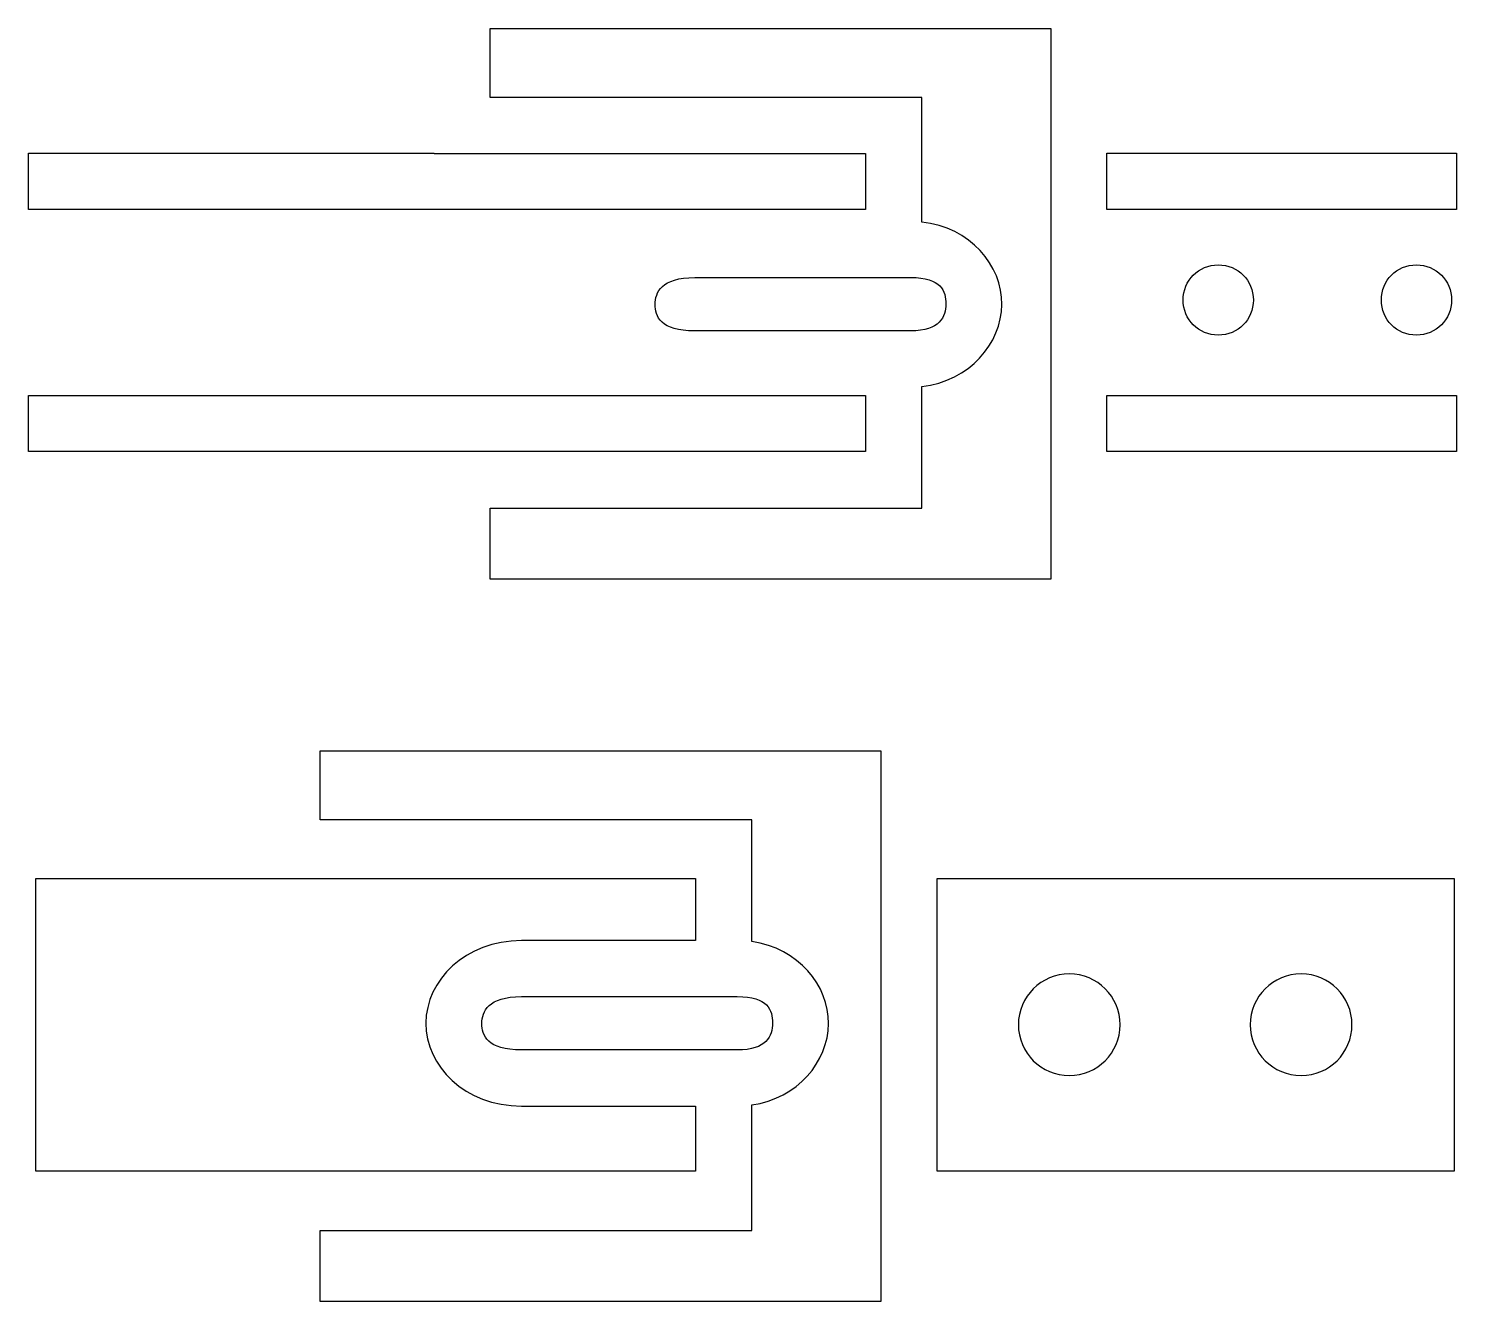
# Model space of a CAD drawing. Header units: centimetres. Extents: x -9.9 to 10.1, y -8.9 to 9.
import ezdxf

# ---------------------------------------------------------------- set-up
doc = ezdxf.new("R2010")
doc.units = ezdxf.units.CM
doc.header["$MEASUREMENT"] = 0
doc.layers.add('Layer 1', color=7, linetype='Continuous')

msp = doc.modelspace()

# ---------------------------------------------------------------- linework, layer by layer
at = {"layer": 'Layer 1'}
for points, knots in [([(-3.45512, 8.9989), (-3.45512, 8.9989), (-3.45512, 8.03039), (-3.45512, 8.03039), (-3.45512, 8.03039), (-3.45512, 8.03039), (2.61045, 8.03038), (2.61045, 8.03038), (2.61045, 8.03038), (2.61045, 8.03038), (2.61045, 6.27902), (2.61045, 6.27902), (2.61045, 6.27902), (3.29231, 6.20691), (3.74224, 5.66573), (3.73718, 5.1194), (3.73718, 5.1194), (3.73199, 4.57349), (3.28303, 4.03956), (2.61045, 3.96771), (2.61045, 3.96771), (2.61045, 3.96771), (2.61045, 2.25464), (2.61045, 2.25464), (2.61045, 2.25464), (2.61045, 2.25464), (-3.45516, 2.25464), (-3.45516, 2.25464), (-3.45516, 2.25464), (-3.45516, 2.25464), (-3.45516, 1.25838), (-3.45516, 1.25838), (-3.45516, 1.25838), (-3.45516, 1.25838), (4.42637, 1.25838), (4.42637, 1.25838), (4.42637, 1.25838), (4.42637, 1.25838), (4.42637, 8.9989), (4.42637, 8.9989), (4.42637, 8.9989), (4.42637, 8.9989), (-3.45524, 8.9989), (-3.45524, 8.9989), (-3.45524, 8.9989), (-3.45524, 8.9989), (-3.45512, 8.9989), (-3.45512, 8.9989)], [0, 0, 0, 0, 0.07692308, 0.07692308, 0.07692308, 0.07692308, 0.15384615, 0.15384615, 0.15384615, 0.15384615, 0.23076923, 0.23076923, 0.23076923, 0.23076923, 0.30769231, 0.30769231, 0.30769231, 0.30769231, 0.38461538, 0.38461538, 0.38461538, 0.38461538, 0.46153846, 0.46153846, 0.46153846, 0.46153846, 0.53846154, 0.53846154, 0.53846154, 0.53846154, 0.61538462, 0.61538462, 0.61538462, 0.61538462, 0.69230769, 0.69230769, 0.69230769, 0.69230769, 0.76923077, 0.76923077, 0.76923077, 0.76923077, 0.84615385, 0.84615385, 0.84615385, 0.84615385, 1, 1, 1, 1]), ([(-9.94236, 7.24501), (-9.94236, 7.24501), (-9.94236, 6.45697), (-9.94236, 6.45697), (-9.94236, 6.45697), (-9.94236, 6.45697), (1.8225, 6.45697), (1.8225, 6.45697), (1.8225, 6.45697), (1.8225, 6.45697), (1.8225, 7.24235), (1.8225, 7.24235), (1.8225, 7.24235), (1.8225, 7.24235), (-4.24319, 7.24235), (-4.24319, 7.24235), (-4.24319, 7.24235), (-4.24319, 7.24235), (-4.24319, 7.24501), (-4.24319, 7.24501), (-4.24319, 7.24501), (-4.24319, 7.24501), (-9.94236, 7.24501), (-9.94236, 7.24501)], [0, 0, 0, 0, 0.14285714, 0.14285714, 0.14285714, 0.14285714, 0.28571429, 0.28571429, 0.28571429, 0.28571429, 0.42857143, 0.42857143, 0.42857143, 0.42857143, 0.57142857, 0.57142857, 0.57142857, 0.57142857, 0.71428571, 0.71428571, 0.71428571, 0.71428571, 1, 1, 1, 1]), ([(5.21432, 7.24501), (5.21432, 7.24501), (5.21432, 6.45697), (5.21432, 6.45697), (5.21432, 6.45697), (5.21432, 6.45697), (10.12563, 6.45697), (10.12563, 6.45697), (10.12563, 6.45697), (10.12563, 6.45697), (10.12563, 7.24501), (10.12563, 7.24501), (10.12563, 7.24501), (10.12563, 7.24501), (5.21432, 7.24501), (5.21432, 7.24501)], [0, 0, 0, 0, 0.2, 0.2, 0.2, 0.2, 0.4, 0.4, 0.4, 0.4, 0.6, 0.6, 0.6, 0.6, 1, 1, 1, 1]), ([(6.7785, 5.67551), (6.50125, 5.67551), (6.28429, 5.45991), (6.28429, 5.18269), (6.28429, 5.18269), (6.28429, 4.90552), (6.50133, 4.68848), (6.7785, 4.68848), (6.7785, 4.68848), (7.05567, 4.68848), (7.27136, 4.90552), (7.27136, 5.18269), (7.27136, 5.18269), (7.27136, 5.45973), (7.05567, 5.67555), (6.7785, 5.67555), (6.7785, 5.67555), (6.7785, 5.67555), (6.7785, 5.67551), (6.7785, 5.67551)], [0, 0, 0, 0, 0.16666667, 0.16666667, 0.16666667, 0.16666667, 0.33333333, 0.33333333, 0.33333333, 0.33333333, 0.5, 0.5, 0.5, 0.5, 0.66666667, 0.66666667, 0.66666667, 0.66666667, 1, 1, 1, 1]), ([(9.56285, 5.67551), (9.28568, 5.67551), (9.07008, 5.45991), (9.07008, 5.18269), (9.07008, 5.18269), (9.07008, 4.90552), (9.28573, 4.68848), (9.5629, 4.68848), (9.5629, 4.68848), (9.84015, 4.68848), (10.05711, 4.90552), (10.05711, 5.18269), (10.05711, 5.18269), (10.05711, 5.45973), (9.84016, 5.67555), (9.5629, 5.67555), (9.5629, 5.67555), (9.5629, 5.67555), (9.56285, 5.67551), (9.56285, 5.67551)], [0, 0, 0, 0, 0.16666667, 0.16666667, 0.16666667, 0.16666667, 0.33333333, 0.33333333, 0.33333333, 0.33333333, 0.5, 0.5, 0.5, 0.5, 0.66666667, 0.66666667, 0.66666667, 0.66666667, 1, 1, 1, 1]), ([(-0.57981, 5.49896), (-1.04872, 5.49896), (-1.13499, 5.28888), (-1.13592, 5.12071), (-1.13592, 5.12071), (-1.13676, 4.95267), (-1.05917, 4.74786), (-0.57981, 4.74786), (-0.57981, 4.74786), (-0.57981, 4.74786), (2.45502, 4.74786), (2.45502, 4.74786), (2.45502, 4.74786), (2.86763, 4.74786), (2.94742, 4.94521), (2.9491, 5.12737), (2.9491, 5.12737), (2.95079, 5.30954), (2.88635, 5.49895), (2.45498, 5.49895), (2.45498, 5.49895), (2.45498, 5.49895), (-0.57985, 5.49896), (-0.57985, 5.49896), (-0.57985, 5.49896), (-0.57985, 5.49896), (-0.57981, 5.49896), (-0.57981, 5.49896)], [0, 0, 0, 0, 0.125, 0.125, 0.125, 0.125, 0.25, 0.25, 0.25, 0.25, 0.375, 0.375, 0.375, 0.375, 0.5, 0.5, 0.5, 0.5, 0.625, 0.625, 0.625, 0.625, 0.75, 0.75, 0.75, 0.75, 1, 1, 1, 1]), ([(-9.94236, 3.83855), (-9.94236, 3.83855), (-9.94236, 3.0506), (-9.94236, 3.0506), (-9.94236, 3.0506), (-9.94236, 3.0506), (1.8225, 3.0506), (1.8225, 3.0506), (1.8225, 3.0506), (1.8225, 3.0506), (1.8225, 3.83855), (1.8225, 3.83855), (1.8225, 3.83855), (1.8225, 3.83855), (-9.94236, 3.83855), (-9.94236, 3.83855)], [0, 0, 0, 0, 0.2, 0.2, 0.2, 0.2, 0.4, 0.4, 0.4, 0.4, 0.6, 0.6, 0.6, 0.6, 1, 1, 1, 1]), ([(5.21432, 3.83855), (5.21432, 3.83855), (5.21432, 3.0506), (5.21432, 3.0506), (5.21432, 3.0506), (5.21432, 3.0506), (10.12563, 3.0506), (10.12563, 3.0506), (10.12563, 3.0506), (10.12563, 3.0506), (10.12563, 3.83855), (10.12563, 3.83855), (10.12563, 3.83855), (10.12563, 3.83855), (5.21432, 3.83855), (5.21432, 3.83855)], [0, 0, 0, 0, 0.2, 0.2, 0.2, 0.2, 0.4, 0.4, 0.4, 0.4, 0.6, 0.6, 0.6, 0.6, 1, 1, 1, 1]), ([(-5.84423, -1.15566), (-5.84423, -1.15566), (-5.84423, -2.12426), (-5.84423, -2.12426), (-5.84423, -2.12426), (-5.84423, -2.12426), (0.22138, -2.12425), (0.22138, -2.12425), (0.22138, -2.12425), (0.22138, -2.12425), (0.22138, -3.83597), (0.22138, -3.83597), (0.22138, -3.83597), (0.87701, -3.92739), (1.30699, -4.45668), (1.30193, -4.99028), (1.30193, -4.99028), (1.29687, -5.5232), (0.86773, -6.04292), (0.22138, -6.13409), (0.22138, -6.13409), (0.22138, -6.13409), (0.22138, -7.89983), (0.22138, -7.89983), (0.22138, -7.89983), (0.22138, -7.89983), (-5.84423, -7.89983), (-5.84423, -7.89983), (-5.84423, -7.89983), (-5.84423, -7.89983), (-5.84423, -8.89605), (-5.84423, -8.89605), (-5.84423, -8.89605), (-5.84423, -8.89605), (2.03722, -8.89605), (2.03722, -8.89605), (2.03722, -8.89605), (2.03722, -8.89605), (2.03722, -1.15561), (2.03722, -1.15561), (2.03722, -1.15561), (2.03722, -1.15561), (-5.84423, -1.15561), (-5.84423, -1.15561), (-5.84423, -1.15561), (-5.84423, -1.15561), (-5.84423, -1.15566), (-5.84423, -1.15566)], [0, 0, 0, 0, 0.07692308, 0.07692308, 0.07692308, 0.07692308, 0.15384615, 0.15384615, 0.15384615, 0.15384615, 0.23076923, 0.23076923, 0.23076923, 0.23076923, 0.30769231, 0.30769231, 0.30769231, 0.30769231, 0.38461538, 0.38461538, 0.38461538, 0.38461538, 0.46153846, 0.46153846, 0.46153846, 0.46153846, 0.53846154, 0.53846154, 0.53846154, 0.53846154, 0.61538462, 0.61538462, 0.61538462, 0.61538462, 0.69230769, 0.69230769, 0.69230769, 0.69230769, 0.76923077, 0.76923077, 0.76923077, 0.76923077, 0.84615385, 0.84615385, 0.84615385, 0.84615385, 1, 1, 1, 1]), ([(-9.84091, -2.94779), (-9.84091, -2.94779), (-9.84091, -7.06575), (-9.84091, -7.06575), (-9.84091, -7.06575), (-9.84091, -7.06575), (-0.56674, -7.06575), (-0.56674, -7.06575), (-0.56674, -7.06575), (-0.56674, -7.06575), (-0.56674, -6.1486), (-0.56674, -6.1486), (-0.56674, -6.1486), (-0.56674, -6.1486), (-3.01501, -6.1486), (-3.01501, -6.1486), (-3.01501, -6.1486), (-3.81114, -6.1486), (-4.3624, -5.58465), (-4.35911, -4.98371), (-4.35911, -4.98371), (-4.35582, -4.38282), (-3.80485, -3.82283), (-3.01501, -3.82283), (-3.01501, -3.82283), (-3.01501, -3.82283), (-0.56661, -3.82282), (-0.56661, -3.82282), (-0.56661, -3.82282), (-0.56661, -3.82282), (-0.56661, -2.94783), (-0.56661, -2.94783), (-0.56661, -2.94783), (-0.56661, -2.94783), (-9.84095, -2.94784), (-9.84095, -2.94784), (-9.84095, -2.94784), (-9.84095, -2.94784), (-9.84091, -2.94779), (-9.84091, -2.94779)], [0, 0, 0, 0, 0.09090909, 0.09090909, 0.09090909, 0.09090909, 0.18181818, 0.18181818, 0.18181818, 0.18181818, 0.27272727, 0.27272727, 0.27272727, 0.27272727, 0.36363636, 0.36363636, 0.36363636, 0.36363636, 0.45454545, 0.45454545, 0.45454545, 0.45454545, 0.54545455, 0.54545455, 0.54545455, 0.54545455, 0.63636364, 0.63636364, 0.63636364, 0.63636364, 0.72727273, 0.72727273, 0.72727273, 0.72727273, 0.81818182, 0.81818182, 0.81818182, 0.81818182, 1, 1, 1, 1]), ([(2.82525, -2.94779), (2.82525, -2.94779), (2.82525, -7.06575), (2.82525, -7.06575), (2.82525, -7.06575), (2.82525, -7.06575), (10.09265, -7.06575), (10.09265, -7.06575), (10.09265, -7.06575), (10.09265, -7.06575), (10.09265, -2.94779), (10.09265, -2.94779), (10.09265, -2.94779), (10.09265, -2.94779), (2.82525, -2.94779), (2.82525, -2.94779)], [0, 0, 0, 0, 0.2, 0.2, 0.2, 0.2, 0.4, 0.4, 0.4, 0.4, 0.6, 0.6, 0.6, 0.6, 1, 1, 1, 1]), ([(4.68461, -4.29059), (5.0793, -4.29059), (5.39881, -4.61149), (5.39881, -5.00618), (5.39881, -5.00618), (5.39881, -5.40087), (5.07939, -5.72034), (4.68465, -5.72034), (4.68465, -5.72034), (4.28987, -5.72034), (3.96906, -5.40088), (3.96906, -5.00614), (3.96906, -5.00614), (3.96906, -4.61132), (4.28987, -4.29055), (4.68465, -4.29055), (4.68465, -4.29055), (4.68465, -4.29055), (4.68461, -4.29059), (4.68461, -4.29059)], [0, 0, 0, 0, 0.16666667, 0.16666667, 0.16666667, 0.16666667, 0.33333333, 0.33333333, 0.33333333, 0.33333333, 0.5, 0.5, 0.5, 0.5, 0.66666667, 0.66666667, 0.66666667, 0.66666667, 1, 1, 1, 1]), ([(7.94335, -4.29059), (8.33817, -4.29059), (8.65759, -4.61149), (8.65759, -5.00618), (8.65759, -5.00618), (8.65759, -5.40087), (8.33817, -5.72034), (7.94339, -5.72034), (7.94339, -5.72034), (7.54861, -5.72034), (7.2278, -5.40088), (7.2278, -5.00614), (7.2278, -5.00614), (7.2278, -4.61132), (7.54861, -4.29055), (7.94339, -4.29055), (7.94339, -4.29055), (7.94339, -4.29055), (7.94335, -4.29059), (7.94335, -4.29059)], [0, 0, 0, 0, 0.16666667, 0.16666667, 0.16666667, 0.16666667, 0.33333333, 0.33333333, 0.33333333, 0.33333333, 0.5, 0.5, 0.5, 0.5, 0.66666667, 0.66666667, 0.66666667, 0.66666667, 1, 1, 1, 1]), ([(-3.01501, -4.61081), (-3.48392, -4.61081), (-3.57019, -4.81954), (-3.57112, -4.98767), (-3.57112, -4.98767), (-3.57196, -5.15584), (-3.49437, -5.36065), (-3.01501, -5.36065), (-3.01501, -5.36065), (-3.01501, -5.36065), (0.01847, -5.36065), (0.01847, -5.36065), (0.01847, -5.36065), (0.43113, -5.36065), (0.51226, -5.16457), (0.51394, -4.9824), (0.51394, -4.9824), (0.51563, -4.80032), (0.44984, -4.6109), (0.01847, -4.6109), (0.01847, -4.6109), (0.01847, -4.6109), (-3.01501, -4.6109), (-3.01501, -4.6109), (-3.01501, -4.6109), (-3.01501, -4.6109), (-3.01501, -4.61081), (-3.01501, -4.61081)], [0, 0, 0, 0, 0.125, 0.125, 0.125, 0.125, 0.25, 0.25, 0.25, 0.25, 0.375, 0.375, 0.375, 0.375, 0.5, 0.5, 0.5, 0.5, 0.625, 0.625, 0.625, 0.625, 0.75, 0.75, 0.75, 0.75, 1, 1, 1, 1])]:
    msp.add_open_spline(points, degree=3, knots=knots, dxfattribs=at)

doc.saveas('drawing.dxf')
